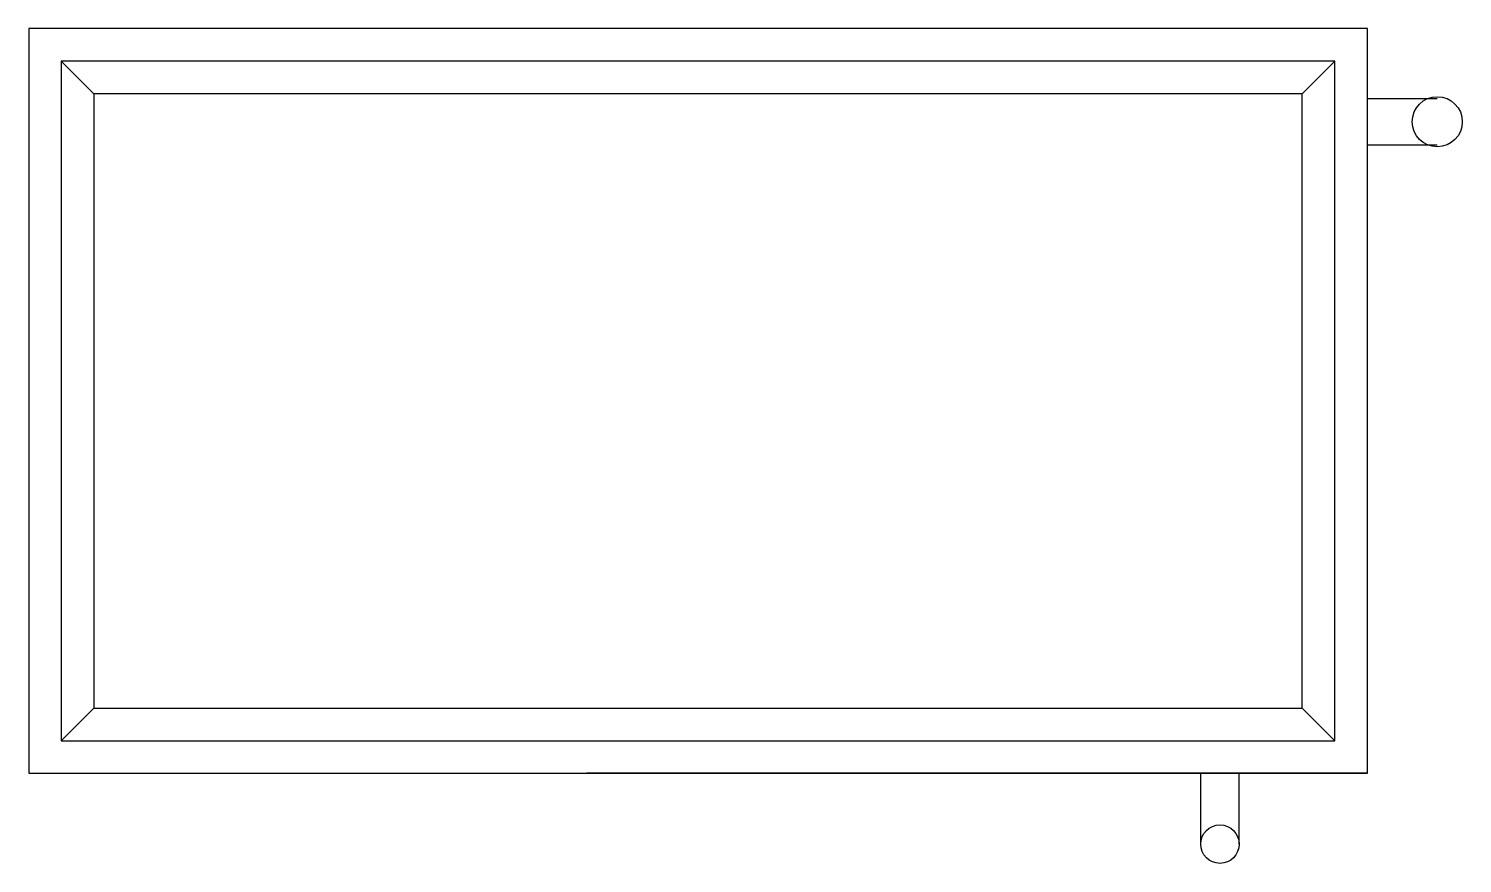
# Model space of a CAD drawing. Extents: x 0 to 3079, y -1793 to 0.
import ezdxf

# ---------------------------------------------------------------- set-up
doc = ezdxf.new("R2010")
doc.units = 0
doc.header["$LTSCALE"] = 100
doc.layers.get('0').update_dxf_attribs({"linetype": 'CONTINUOUS'})

msp = doc.modelspace()

# ---------------------------------------------------------------- linework, layer by layer
at = {"color": 0}
for p, q in [((70, -70), (140, -140)), ((2805, -70), (2735, -140)), ((2875, -150.1), (3025, -150.1)), ((2875, -249.9), (3025, -249.9)), ((140, -1460), (70, -1530)), ((2735, -1460), (2805, -1530)), ((2875, -1600), (1198.7, -1600)), ((2517, -1752.2), (2517, -1600)), ((2599.6, -1752.2), (2599.6, -1600))]:
    msp.add_line(p, q, dxfattribs=at)
for points in [[(0, 0), (0, -1600), (2875, -1600), (2875, 0)], [(2805, -1530), (2805, -70), (70, -70), (70, -1530)], [(2735, -1460), (2735, -140), (140, -140), (140, -1460)]]:
    msp.add_lwpolyline(points, close=True, dxfattribs=at)
for centre, radius in [((3025, -200), 53.8), ((2558.3, -1752.2), 41.3)]:
    msp.add_circle(centre, radius, dxfattribs=at)

doc.saveas('drawing.dxf')
